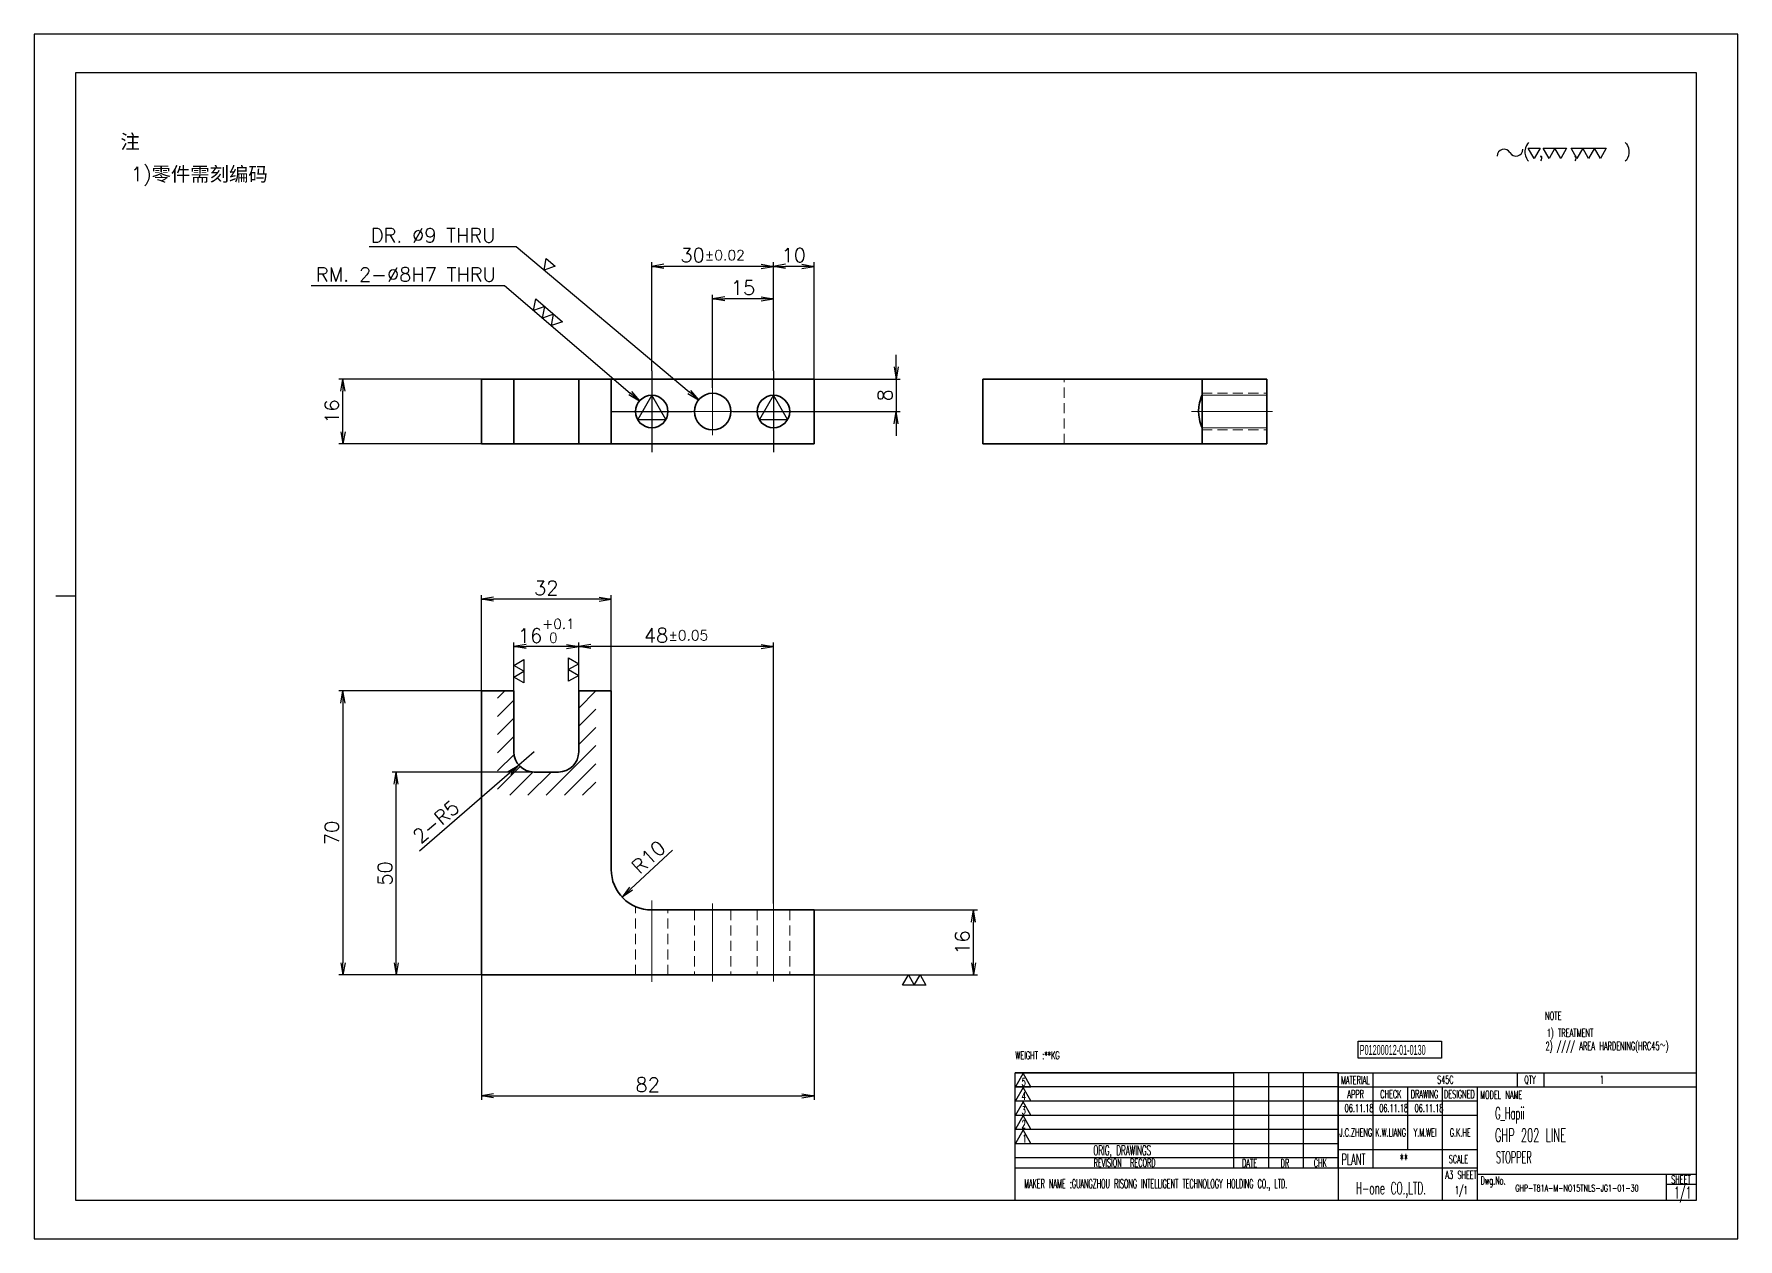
# Model space of a CAD drawing. Header units: millimetres. Extents: x -10155 to 20189, y -25550 to -22580.
# Drawn here: x 19027.1 to 19447.1, y -25547.5 to -25250.5 of the extents above; entities that cross this region are included whole.
import ezdxf
from ezdxf.enums import TextEntityAlignment as Align

# ---------------------------------------------------------------- set-up
doc = ezdxf.new("R2010")
doc.units = ezdxf.units.MM
doc.linetypes.add('CENTER-HOKUTO', pattern=[23, 20, -1, 1, -1])
doc.linetypes.add('HIDDEN-HOKUTO', pattern=[3.8, 2.5, -1.3])
doc.layers.add('AM_7', color=2, linetype='CENTER-HOKUTO', lineweight=30)
doc.layers.add('AM_HID', color=1, linetype='HIDDEN-HOKUTO', lineweight=25)
doc.layers.add('title_frame', color=7, linetype='Continuous')
doc.layers.add('word_dim', color=253, linetype='Continuous')
doc.styles.add('MX_NOTE_STANDARD', font='txt.shx', dxfattribs={"bigfont": 'bigfont.shx'})
doc.styles.get("Standard").update_dxf_attribs({"font": 'romans.shx', "bigfont": 'bigfont.shx'})
doc.dimstyles.new('RS1-1', dxfattribs={"dimtxt": 3.5, "dimasz": 3, "dimexe": 1, "dimexo": 0, "dimgap": 1, "dimtad": 3, "dimdsep": 46, "dimtxsty": 'Standard', "dimblk1": 'OPEN', "dimblk2": 'OPEN', "dimsah": 1, "dimcen": 0, "dimclrd": 256, "dimclre": 256, "dimclrt": 3, "dimazin": 2, "dimtfac": 1, "dimtmove": 0, "dimatfit": 3, "dimldrblk": 'OPEN', "dimfxl": 0, "dimtolj": 1, "dimtzin": 0, "dimarcsym": 0})

# ---------------------------------------------------------------- blocks, each defined once
blk = doc.blocks.new('A$C404331B6')
at = {"layer": 'title_frame'}
for p, q in [((0, -31.5), (0, 0)), ((0, 0), (53.9, 0)), ((79.62, 0), (0, 0)), ((53.9, -23.5), (53.9, 0)), ((62.48, -23.5), (62.48, 0)), ((62.48, -23.5), (62.48, 0)), ((71.05, -23.5), (71.05, 0)), ((71.05, -23.5), (71.05, 0)), ((79.62, 0), (79.62, -31.5)), ((79.62, 0), (167.83, 0)), ((88.2, -23.5), (88.2, 0)), ((123.73, 0), (123.73, -3.5)), ((130.3, 0), (130.3, -3.5)), ((53.9, -3.5), (0, -3.5)), ((79.62, -3.5), (0, -3.5)), ((1.98, -0.12), (0.1, -3.45)), ((0.1, -3.45), (3.86, -3.45)), ((1.98, -3.6), (0.1, -6.92)), ((3.86, -3.45), (1.98, -0.12)), ((3.86, -6.92), (1.98, -3.6)), ((79.62, -3.5), (167.83, -3.5)), ((96.78, -18.9), (96.78, -3.5)), ((105.35, -31.5), (105.35, -3.5)), ((113.92, -31.5), (113.92, -3.5)), ((53.9, -7), (0, -7)), ((79.62, -7), (0, -7)), ((0.1, -6.92), (3.86, -6.92)), ((1.98, -7.13), (0.1, -10.45)), ((3.86, -10.45), (1.98, -7.13)), ((113.92, -7), (79.62, -7)), ((53.9, -10.5), (0, -10.5)), ((79.62, -10.5), (0, -10.5)), ((0.1, -10.45), (3.86, -10.45)), ((1.98, -10.54), (0.1, -13.87)), ((3.86, -13.87), (1.98, -10.54)), ((113.92, -10.5), (79.62, -10.5)), ((53.9, -14), (0, -14)), ((79.62, -14), (0, -14)), ((0.1, -13.87), (3.86, -13.87)), ((1.98, -14.07), (0.1, -17.4)), ((3.86, -17.4), (1.98, -14.07)), ((53.9, -17.5), (0, -17.5)), ((79.62, -17.5), (0, -17.5)), ((53.9, -21), (0, -21)), ((79.62, -21), (0, -21)), ((0.1, -17.4), (3.86, -17.4)), ((79.62, -18.9), (113.92, -18.9)), ((79.62, -23.5), (0, -23.5)), ((113.92, -23.5), (79.62, -23.5)), ((113.92, -25), (167.83, -25)), ((160.48, -25), (160.48, -31.5)), ((160.48, -27.5), (167.83, -27.5)), ((167.83, -31.5), (0, -31.5))]:
    blk.add_line(p, q, dxfattribs=at)
at = {"layer": 'title_frame', "color": 3, "style": 'MX_NOTE_STANDARD', "width": 0.5341}
for s, height, p in [('5', 1.92, (1.59, -3.22)), ('MATERIAL', 1.973, (80.3, -2.79)), ('QTY', 1.973, (125.5, -2.7)), ('4', 1.92, (1.59, -6.7)), ('3', 1.92, (1.59, -10.23)), ('APPR', 1.973, (81.89, -6.26)), ('CHECK', 1.973, (89.99, -6.26)), ('DRAWING', 1.973, (97.51, -6.26)), ('DESIGNED', 1.973, (105.7, -6.26)), ('MODEL NAME', 1.973, (114.63, -6.41)), ('2', 1.92, (1.59, -13.64)), ('1', 1.92, (1.78, -17.17)), ('ORIG, DRAWINGS', 2.4112, (19.27, -20.34)), ('PLANT', 2.74, (80.46, -22.73)), ('SCALE', 1.973, (106.88, -22.28)), ('REVISION  RECORD', 1.9728, (19.32, -23.18)), ('DATE', 1.973, (55.94, -23.26)), ('DR', 1.973, (65.43, -23.27)), ('CHK', 1.973, (73.61, -23.23)), ('MAKER NAME :GUANGZHOU RISONG INTELLIGENT TECHNOLOGY HOLDING CO., LTD.', 2.16, (2.22, -28.43)), ('Dwg.No.', 1.973, (114.71, -27.52)), ('SHEET', 1.973, (161.71, -27.29))]:
    blk.add_text(s, height=height, dxfattribs=at).set_placement(p)
blk = doc.blocks.new('shiage0')
at = {"layer": 'word_dim', "color": 3, "linetype": 'Continuous'}
for centre, start, end in [((1.69, 0), 30, 180), ((4.61, 1.69), 210, 0)]:
    blk.add_arc(centre, 1.69, start, end, dxfattribs=at)
blk = doc.blocks.new('10')
at = {"layer": 'title_frame', "color": 3, "linetype": 'Continuous'}
for points in [[(9.63, 2.65), (8.18, 5.15), (11.07, 5.15)], [(13.31, 2.65), (11.86, 5.15), (17.64, 5.15), (16.2, 2.65), (14.75, 5.15)], [(20.17, 2.65), (18.73, 5.15), (27.4, 5.15), (25.95, 2.65), (24.51, 5.15), (23.06, 2.65), (21.62, 5.15)]]:
    blk.add_lwpolyline(points, close=True, dxfattribs=at)
blk.add_blockref('shiage0', (0.52, 3.24), dxfattribs=at)
blk.add_text('( ,   ,     )', height=3, dxfattribs=at).set_placement((6.84, 2.97))
blk = doc.blocks.new('_Open')
at = {"color": 0, "lineweight": -2}
for p, q in [((-1, 0.17), (0, 0)), ((-1, -0.17), (0, 0)), ((0, 0), (-1, 0))]:
    blk.add_line(p, q, dxfattribs=at)
blk = doc.blocks.new('*D799')
at = {"layer": 'DEFPOINTS', "color": 0, "linetype": 'Continuous', "ltscale": 2}
for p in [(19141.32, -25412.45), (19103.2, -25482.45), (19141.32, -25482.45)]:
    blk.add_point(p, dxfattribs=at)
at = {"layer": 'word_dim', "linetype": 'Continuous', "lineweight": -2, "ltscale": 2}
for p, q in [((19141.32, -25412.45), (19102.2, -25412.45)), ((19103.2, -25415.45), (19103.2, -25479.45)), ((19141.32, -25482.45), (19102.2, -25482.45))]:
    blk.add_line(p, q, dxfattribs=at)
at = {"layer": 'word_dim', "linetype": 'Continuous', "lineweight": -2, "ltscale": 2, "xscale": 3, "yscale": 3, "zscale": 3}
for p, rotation in [((19103.2, -25412.45), 90), ((19103.2, -25482.45), 270)]:
    blk.add_blockref('_Open', p, dxfattribs=dict(at, rotation=rotation))
at = {"layer": 'word_dim', "color": 3, "linetype": 'Continuous', "ltscale": 2, "insert": (19100.45, -25447.45), "char_height": 3.5, "attachment_point": 5, "rotation": 90}
blk.add_mtext('\\A1;70', dxfattribs=at)
blk = doc.blocks.new('*D800')
at = {"layer": 'DEFPOINTS', "color": 0, "linetype": 'Continuous', "ltscale": 2}
for p in [(19137.32, -25474.43), (19219.32, -25474.45), (19219.32, -25512.27)]:
    blk.add_point(p, dxfattribs=at)
at = {"layer": 'word_dim', "linetype": 'Continuous', "lineweight": -2, "ltscale": 2}
for p, q in [((19137.32, -25474.43), (19137.32, -25513.27)), ((19219.32, -25474.45), (19219.32, -25513.27)), ((19140.32, -25512.27), (19216.32, -25512.27))]:
    blk.add_line(p, q, dxfattribs=at)
at = {"layer": 'word_dim', "linetype": 'Continuous', "lineweight": -2, "ltscale": 2, "xscale": 3, "yscale": 3, "zscale": 3, "rotation": 180}
blk.add_blockref('_Open', (19137.32, -25512.27), dxfattribs=at)
at = {"layer": 'word_dim', "linetype": 'Continuous', "lineweight": -2, "ltscale": 2, "xscale": 3, "yscale": 3, "zscale": 3}
blk.add_blockref('_Open', (19219.32, -25512.27), dxfattribs=at)
at = {"layer": 'word_dim', "color": 3, "linetype": 'Continuous', "ltscale": 2, "insert": (19178.32, -25509.52), "char_height": 3.5, "attachment_point": 5}
blk.add_mtext('\\A1;82', dxfattribs=at)
blk = doc.blocks.new('*D801')
at = {"layer": 'DEFPOINTS', "color": 0, "linetype": 'Continuous', "ltscale": 2}
for p in [(19219.32, -25466.45), (19258.63, -25466.45), (19219.32, -25482.45)]:
    blk.add_point(p, dxfattribs=at)
at = {"layer": 'word_dim', "linetype": 'Continuous', "lineweight": -2, "ltscale": 2}
for p, q in [((19219.32, -25466.45), (19259.63, -25466.45)), ((19258.63, -25479.45), (19258.63, -25469.45)), ((19219.32, -25482.45), (19259.63, -25482.45))]:
    blk.add_line(p, q, dxfattribs=at)
at = {"layer": 'word_dim', "linetype": 'Continuous', "lineweight": -2, "ltscale": 2, "xscale": 3, "yscale": 3, "zscale": 3}
for p, rotation in [((19258.63, -25466.45), 90), ((19258.63, -25482.45), 270)]:
    blk.add_blockref('_Open', p, dxfattribs=dict(at, rotation=rotation))
at = {"layer": 'word_dim', "color": 3, "linetype": 'Continuous', "ltscale": 2, "insert": (19255.88, -25474.45), "char_height": 3.5, "attachment_point": 5, "rotation": 90}
blk.add_mtext('\\A1;16', dxfattribs=at)
blk = doc.blocks.new('*D802')
at = {"layer": 'DEFPOINTS', "color": 0, "linetype": 'Continuous', "ltscale": 2}
for p in [(19179.32, -25456.45), (19172, -25463.27)]:
    blk.add_point(p, dxfattribs=at)
at = {"layer": 'word_dim', "linetype": 'Continuous', "lineweight": -2, "ltscale": 2}
blk.add_line((19184.43, -25451.68), (19174.2, -25461.23), dxfattribs=at)
at = {"layer": 'word_dim', "linetype": 'Continuous', "lineweight": -2, "ltscale": 2, "xscale": 3, "yscale": 3, "zscale": 3, "rotation": 223.0061622595762}
blk.add_blockref('_Open', (19172, -25463.27), dxfattribs=at)
at = {"layer": 'word_dim', "color": 3, "linetype": 'Continuous', "ltscale": 2, "insert": (19178.54, -25453.42), "char_height": 3.5, "attachment_point": 5, "rotation": 43.0062}
blk.add_mtext('\\A1;R10', dxfattribs=at)
blk = doc.blocks.new('*D803')
at = {"layer": 'DEFPOINTS', "color": 0, "linetype": 'Continuous', "ltscale": 2}
for p in [(19137.32, -25389.85), (19137.32, -25423.6), (19169.32, -25423.6)]:
    blk.add_point(p, dxfattribs=at)
at = {"layer": 'word_dim', "linetype": 'Continuous', "lineweight": -2, "ltscale": 2}
for p, q in [((19137.32, -25423.6), (19137.32, -25388.85)), ((19169.32, -25423.6), (19169.32, -25388.85)), ((19166.32, -25389.85), (19140.32, -25389.85))]:
    blk.add_line(p, q, dxfattribs=at)
at = {"layer": 'word_dim', "linetype": 'Continuous', "lineweight": -2, "ltscale": 2, "xscale": 3, "yscale": 3, "zscale": 3, "rotation": 180}
blk.add_blockref('_Open', (19137.32, -25389.85), dxfattribs=at)
at = {"layer": 'word_dim', "linetype": 'Continuous', "lineweight": -2, "ltscale": 2, "xscale": 3, "yscale": 3, "zscale": 3}
blk.add_blockref('_Open', (19169.32, -25389.85), dxfattribs=at)
at = {"layer": 'word_dim', "color": 3, "linetype": 'Continuous', "ltscale": 2, "insert": (19153.32, -25387.1), "char_height": 3.5, "attachment_point": 5}
blk.add_mtext('\\A1;32', dxfattribs=at)
blk = doc.blocks.new('*D804')
at = {"layer": 'DEFPOINTS', "color": 0, "linetype": 'Continuous', "ltscale": 2}
for p in [(19103.2, -25335.58), (19137.32, -25335.58), (19137.32, -25351.58)]:
    blk.add_point(p, dxfattribs=at)
at = {"layer": 'word_dim', "linetype": 'Continuous', "lineweight": -2, "ltscale": 2}
for p, q in [((19137.32, -25335.58), (19102.2, -25335.58)), ((19103.2, -25348.58), (19103.2, -25338.58)), ((19137.32, -25351.58), (19102.2, -25351.58))]:
    blk.add_line(p, q, dxfattribs=at)
at = {"layer": 'word_dim', "linetype": 'Continuous', "lineweight": -2, "ltscale": 2, "xscale": 3, "yscale": 3, "zscale": 3}
for p, rotation in [((19103.2, -25335.58), 90), ((19103.2, -25351.58), 270)]:
    blk.add_blockref('_Open', p, dxfattribs=dict(at, rotation=rotation))
at = {"layer": 'word_dim', "color": 3, "linetype": 'Continuous', "ltscale": 2, "insert": (19100.45, -25343.58), "char_height": 3.5, "attachment_point": 5, "rotation": 90}
blk.add_mtext('\\A1;16', dxfattribs=at)
blk = doc.blocks.new('MARK_8PIN')
at = {"color": 3, "linetype": 'Continuous'}
blk.add_lwpolyline([(0, 4), (-3.46, -2), (3.46, -2)], close=True, dxfattribs=at)
blk.add_circle((0, 0), 4, dxfattribs=at)
blk = doc.blocks.new('MARK_CENTER')
at = {"color": 2, "linetype": 'CENTER-HOKUTO'}
for p, q in [((0, 10), (0, -10)), ((-10, 0), (10, 0))]:
    blk.add_line(p, q, dxfattribs=at)
blk = doc.blocks.new('*D805')
at = {"layer": 'DEFPOINTS', "color": 0, "linetype": 'Continuous', "ltscale": 2}
for p in [(19219.32, -25335.58), (19219.32, -25343.58), (19239.56, -25343.58)]:
    blk.add_point(p, dxfattribs=at)
at = {"layer": 'word_dim', "linetype": 'Continuous', "lineweight": -2, "ltscale": 2}
for p, q in [((19239.56, -25332.58), (19239.56, -25329.58)), ((19219.32, -25335.58), (19240.56, -25335.58)), ((19239.56, -25335.58), (19239.56, -25343.58)), ((19219.32, -25343.58), (19240.56, -25343.58)), ((19239.56, -25346.58), (19239.56, -25349.58))]:
    blk.add_line(p, q, dxfattribs=at)
at = {"layer": 'word_dim', "linetype": 'Continuous', "lineweight": -2, "ltscale": 2, "xscale": 3, "yscale": 3, "zscale": 3}
for p, rotation in [((19239.56, -25335.58), 270), ((19239.56, -25343.58), 90)]:
    blk.add_blockref('_Open', p, dxfattribs=dict(at, rotation=rotation))
at = {"layer": 'word_dim', "color": 3, "linetype": 'Continuous', "ltscale": 2, "insert": (19236.81, -25339.58), "char_height": 3.5, "attachment_point": 5, "rotation": 90}
blk.add_mtext('\\A1;8', dxfattribs=at)
blk = doc.blocks.new('*D806')
at = {"layer": 'DEFPOINTS', "color": 0, "linetype": 'Continuous', "ltscale": 2}
for p in [(19209.32, -25307.79), (19209.32, -25333.58), (19219.32, -25335.58)]:
    blk.add_point(p, dxfattribs=at)
at = {"layer": 'word_dim', "linetype": 'Continuous', "lineweight": -2, "ltscale": 2}
for p, q in [((19209.32, -25333.58), (19209.32, -25306.79)), ((19216.32, -25307.79), (19212.32, -25307.79)), ((19219.32, -25335.58), (19219.32, -25306.79))]:
    blk.add_line(p, q, dxfattribs=at)
at = {"layer": 'word_dim', "linetype": 'Continuous', "lineweight": -2, "ltscale": 2, "xscale": 3, "yscale": 3, "zscale": 3, "rotation": 180}
blk.add_blockref('_Open', (19209.32, -25307.79), dxfattribs=at)
at = {"layer": 'word_dim', "linetype": 'Continuous', "lineweight": -2, "ltscale": 2, "xscale": 3, "yscale": 3, "zscale": 3}
blk.add_blockref('_Open', (19219.32, -25307.79), dxfattribs=at)
at = {"layer": 'word_dim', "color": 3, "linetype": 'Continuous', "ltscale": 2, "insert": (19214.32, -25305.04), "char_height": 3.5, "attachment_point": 5}
blk.add_mtext('\\A1;10', dxfattribs=at)
blk = doc.blocks.new('*D807')
at = {"layer": 'DEFPOINTS', "color": 0, "linetype": 'Continuous', "ltscale": 2}
for p in [(19179.32, -25307.79), (19179.32, -25333.58), (19209.32, -25333.58)]:
    blk.add_point(p, dxfattribs=at)
at = {"layer": 'word_dim', "linetype": 'Continuous', "lineweight": -2, "ltscale": 2}
for p, q in [((19179.32, -25333.58), (19179.32, -25306.79)), ((19206.32, -25307.79), (19182.32, -25307.79)), ((19209.32, -25333.58), (19209.32, -25306.79))]:
    blk.add_line(p, q, dxfattribs=at)
at = {"layer": 'word_dim', "linetype": 'Continuous', "lineweight": -2, "ltscale": 2, "xscale": 3, "yscale": 3, "zscale": 3, "rotation": 180}
blk.add_blockref('_Open', (19179.32, -25307.79), dxfattribs=at)
at = {"layer": 'word_dim', "linetype": 'Continuous', "lineweight": -2, "ltscale": 2, "xscale": 3, "yscale": 3, "zscale": 3}
blk.add_blockref('_Open', (19209.32, -25307.79), dxfattribs=at)
at = {"layer": 'word_dim', "color": 3, "linetype": 'Continuous', "ltscale": 2, "insert": (19194.32, -25305.04), "char_height": 3.5, "attachment_point": 5}
blk.add_mtext('\\A1;30{\\H0.715x;%%p0.02}', dxfattribs=at)
blk = doc.blocks.new('*D808')
at = {"layer": 'DEFPOINTS', "color": 0, "linetype": 'Continuous', "ltscale": 2}
for p in [(19194.32, -25315.81), (19209.32, -25333.58), (19194.32, -25337.73)]:
    blk.add_point(p, dxfattribs=at)
at = {"layer": 'word_dim', "linetype": 'Continuous', "lineweight": -2, "ltscale": 2}
for p, q in [((19194.32, -25337.73), (19194.32, -25314.81)), ((19206.32, -25315.81), (19197.32, -25315.81)), ((19209.32, -25333.58), (19209.32, -25314.81))]:
    blk.add_line(p, q, dxfattribs=at)
at = {"layer": 'word_dim', "linetype": 'Continuous', "lineweight": -2, "ltscale": 2, "xscale": 3, "yscale": 3, "zscale": 3, "rotation": 180}
blk.add_blockref('_Open', (19194.32, -25315.81), dxfattribs=at)
at = {"layer": 'word_dim', "linetype": 'Continuous', "lineweight": -2, "ltscale": 2, "xscale": 3, "yscale": 3, "zscale": 3}
blk.add_blockref('_Open', (19209.32, -25315.81), dxfattribs=at)
at = {"layer": 'word_dim', "color": 3, "linetype": 'Continuous', "ltscale": 2, "insert": (19201.82, -25313.06), "char_height": 3.5, "attachment_point": 5}
blk.add_mtext('\\A1;15', dxfattribs=at)
blk = doc.blocks.new('*D809')
at = {"layer": 'DEFPOINTS', "color": 0, "linetype": 'Continuous', "ltscale": 2}
for p in [(19176.28, -25340.98), (19182.35, -25346.18)]:
    blk.add_point(p, dxfattribs=at)
at = {"layer": 'word_dim', "linetype": 'Continuous', "lineweight": -2, "ltscale": 2}
for p, q in [((19095.36, -25312.54), (19143.06, -25312.54)), ((19143.06, -25312.54), (19174, -25339.03))]:
    blk.add_line(p, q, dxfattribs=at)
at = {"layer": 'word_dim', "linetype": 'Continuous', "lineweight": -2, "ltscale": 2, "xscale": 3, "yscale": 3, "zscale": 3, "rotation": 319.4270603267078}
blk.add_blockref('_Open', (19176.28, -25340.98), dxfattribs=at)
at = {"layer": 'word_dim', "color": 3, "linetype": 'Continuous', "ltscale": 2, "insert": (19118.71, -25309.79), "char_height": 3.5, "attachment_point": 5}
blk.add_mtext('\\A1;RM. 2-∅8H7 THRU', dxfattribs=at)
blk = doc.blocks.new('shiage3')
at = {"layer": 'word_dim', "color": 3, "linetype": 'Continuous'}
for p, q in [((-1.44, 2.5), (7.22, 2.5)), ((0, 0), (-1.44, 2.5)), ((1.44, 2.5), (0, 0)), ((2.89, 0), (1.44, 2.5)), ((4.33, 2.5), (2.89, 0)), ((5.77, 0), (4.33, 2.5)), ((7.22, 2.5), (5.77, 0))]:
    blk.add_line(p, q, dxfattribs=at)
blk = doc.blocks.new('*D810')
at = {"layer": 'DEFPOINTS', "color": 0, "linetype": 'Continuous', "ltscale": 2}
for p in [(19190.87, -25340.69), (19197.76, -25346.47)]:
    blk.add_point(p, dxfattribs=at)
at = {"layer": 'word_dim', "linetype": 'Continuous', "lineweight": -2, "ltscale": 2}
for p, q in [((19109.66, -25302.91), (19145.86, -25302.91)), ((19145.86, -25302.91), (19188.57, -25338.76))]:
    blk.add_line(p, q, dxfattribs=at)
at = {"layer": 'word_dim', "linetype": 'Continuous', "lineweight": -2, "ltscale": 2, "xscale": 3, "yscale": 3, "zscale": 3, "rotation": 319.9918342778655}
blk.add_blockref('_Open', (19190.87, -25340.69), dxfattribs=at)
at = {"layer": 'word_dim', "color": 3, "linetype": 'Continuous', "ltscale": 2, "insert": (19125.42, -25300.16), "char_height": 3.5, "attachment_point": 5}
blk.add_mtext('\\A1;DR. ∅9 THRU', dxfattribs=at)
blk = doc.blocks.new('shiage1')
at = {"layer": 'word_dim', "color": 3, "linetype": 'Continuous'}
for p, q in [((0, 0), (-1.44, 2.5)), ((-1.44, 2.5), (1.44, 2.5)), ((1.44, 2.5), (0, 0))]:
    blk.add_line(p, q, dxfattribs=at)
blk = doc.blocks.new('*D811')
at = {"layer": 'DEFPOINTS', "color": 0, "linetype": 'Continuous', "ltscale": 2}
for p in [(19116.33, -25432.45), (19150.32, -25432.45), (19155.76, -25482.45)]:
    blk.add_point(p, dxfattribs=at)
at = {"layer": 'word_dim', "linetype": 'Continuous', "lineweight": -2, "ltscale": 2}
for p, q in [((19150.32, -25432.45), (19115.33, -25432.45)), ((19116.33, -25479.45), (19116.33, -25435.45)), ((19155.76, -25482.45), (19115.33, -25482.45))]:
    blk.add_line(p, q, dxfattribs=at)
at = {"layer": 'word_dim', "linetype": 'Continuous', "lineweight": -2, "ltscale": 2, "xscale": 3, "yscale": 3, "zscale": 3}
for p, rotation in [((19116.33, -25432.45), 90), ((19116.33, -25482.45), 270)]:
    blk.add_blockref('_Open', p, dxfattribs=dict(at, rotation=rotation))
at = {"layer": 'word_dim', "color": 3, "linetype": 'Continuous', "ltscale": 2, "insert": (19113.58, -25457.45), "char_height": 3.5, "attachment_point": 5, "rotation": 90}
blk.add_mtext('\\A1;50', dxfattribs=at)
blk = doc.blocks.new('*D812')
at = {"layer": 'DEFPOINTS', "color": 0, "linetype": 'Continuous', "ltscale": 2}
for p in [(19146.53, -25430.72), (19150.32, -25427.45)]:
    blk.add_point(p, dxfattribs=at)
at = {"layer": 'word_dim', "linetype": 'Continuous', "lineweight": -2, "ltscale": 2}
for p, q in [((19150.32, -25427.45), (19146.53, -25430.72)), ((19122.06, -25451.85), (19144.26, -25432.68))]:
    blk.add_line(p, q, dxfattribs=at)
at = {"layer": 'word_dim', "linetype": 'Continuous', "lineweight": -2, "ltscale": 2, "xscale": 3, "yscale": 3, "zscale": 3, "rotation": 40.80850652640486}
blk.add_blockref('_Open', (19146.53, -25430.72), dxfattribs=at)
at = {"layer": 'word_dim', "color": 3, "linetype": 'Continuous', "ltscale": 2, "insert": (19126.13, -25444.7), "char_height": 3.5, "attachment_point": 5, "rotation": 40.8085}
blk.add_mtext('\\A1;2-R5', dxfattribs=at)
blk = doc.blocks.new('*D813')
at = {"layer": 'DEFPOINTS', "color": 0, "linetype": 'Continuous', "ltscale": 2}
for p in [(19161.32, -25401.49), (19161.32, -25412.45), (19209.32, -25464.85)]:
    blk.add_point(p, dxfattribs=at)
at = {"layer": 'word_dim', "linetype": 'Continuous', "lineweight": -2, "ltscale": 2}
for p, q in [((19161.32, -25412.45), (19161.32, -25400.49)), ((19206.32, -25401.49), (19164.32, -25401.49)), ((19209.32, -25464.85), (19209.32, -25400.49))]:
    blk.add_line(p, q, dxfattribs=at)
at = {"layer": 'word_dim', "linetype": 'Continuous', "lineweight": -2, "ltscale": 2, "xscale": 3, "yscale": 3, "zscale": 3, "rotation": 180}
blk.add_blockref('_Open', (19161.32, -25401.49), dxfattribs=at)
at = {"layer": 'word_dim', "linetype": 'Continuous', "lineweight": -2, "ltscale": 2, "xscale": 3, "yscale": 3, "zscale": 3}
blk.add_blockref('_Open', (19209.32, -25401.49), dxfattribs=at)
at = {"layer": 'word_dim', "color": 3, "linetype": 'Continuous', "ltscale": 2, "insert": (19185.32, -25398.74), "char_height": 3.5, "attachment_point": 5}
blk.add_mtext('\\A1;48{\\H0.715x;%%p0.05}', dxfattribs=at)
blk = doc.blocks.new('*D814')
at = {"layer": 'DEFPOINTS', "color": 0, "linetype": 'Continuous', "ltscale": 2}
for p in [(19145.32, -25401.49), (19145.32, -25412.45), (19161.32, -25412.45)]:
    blk.add_point(p, dxfattribs=at)
at = {"layer": 'word_dim', "linetype": 'Continuous', "lineweight": -2, "ltscale": 2}
for p, q in [((19145.32, -25412.45), (19145.32, -25400.49)), ((19158.32, -25401.49), (19148.32, -25401.49)), ((19161.32, -25412.45), (19161.32, -25400.49))]:
    blk.add_line(p, q, dxfattribs=at)
at = {"layer": 'word_dim', "linetype": 'Continuous', "lineweight": -2, "ltscale": 2, "xscale": 3, "yscale": 3, "zscale": 3, "rotation": 180}
blk.add_blockref('_Open', (19145.32, -25401.49), dxfattribs=at)
at = {"layer": 'word_dim', "linetype": 'Continuous', "lineweight": -2, "ltscale": 2, "xscale": 3, "yscale": 3, "zscale": 3}
blk.add_blockref('_Open', (19161.32, -25401.49), dxfattribs=at)
at = {"layer": 'word_dim', "color": 3, "linetype": 'Continuous', "ltscale": 2, "insert": (19153.32, -25397.63), "char_height": 3.5, "attachment_point": 5}
blk.add_mtext('16{\\H2.450000;\\S+0.1^  0;}', dxfattribs=at)

msp = doc.modelspace()

# ---------------------------------------------------------------- hatches: boundary and pattern name
at = {"layer": 'word_dim', "linetype": 'Continuous', "ltscale": 2}
h = msp.add_hatch(dxfattribs=at)
h.set_pattern_fill('ANSI31', color=256, style=0)
h.paths.add_polyline_path([(19165.525, -25412.451), (19161.315, -25412.451), (19161.315, -25427.451, -0.4142136), (19156.315, -25432.451), (19150.315, -25432.451, -0.4142136), (19145.315, -25427.451), (19145.315, -25412.451), (19141.315, -25412.451), (19141.315, -25438.162), (19165.525, -25438.162)])

# ---------------------------------------------------------------- linework, layer by layer
at = {"color": 7, "lineweight": 35, "ltscale": 0.4}
for p, q in [((19137.315, -25351.581), (19137.315, -25335.581)), ((19145.315, -25351.581), (19145.315, -25335.581)), ((19161.315, -25351.581), (19161.315, -25335.581)), ((19169.315, -25351.581), (19169.315, -25335.581)), ((19219.315, -25351.581), (19219.315, -25335.581)), ((19260.955, -25351.581), (19260.955, -25335.581)), ((19314.955, -25351.581), (19314.955, -25335.581)), ((19314.955, -25335.581), (19330.955, -25335.581)), ((19330.955, -25351.581), (19330.955, -25335.581)), ((19314.955, -25351.581), (19330.955, -25351.581)), ((19219.315, -25466.451), (19219.315, -25482.451))]:
    msp.add_line(p, q, dxfattribs=at)
at = {"color": 7, "lineweight": 35, "ltscale": 0.2}
for p, q in [((19137.315, -25335.581), (19145.315, -25335.581)), ((19161.315, -25335.581), (19169.315, -25335.581)), ((19137.315, -25351.581), (19145.315, -25351.581)), ((19161.315, -25351.581), (19169.315, -25351.581)), ((19137.315, -25412.451), (19145.315, -25412.451)), ((19161.315, -25412.451), (19169.315, -25412.451))]:
    msp.add_line(p, q, dxfattribs=at)
at = {"color": 7, "lineweight": 35, "ltscale": 0.125}
for p, q in [((19150.315, -25335.581), (19145.315, -25335.581)), ((19161.315, -25335.581), (19156.315, -25335.581)), ((19150.315, -25351.581), (19145.315, -25351.581)), ((19161.315, -25351.581), (19156.315, -25351.581))]:
    msp.add_line(p, q, dxfattribs=at)
at = {"color": 7, "lineweight": 35, "ltscale": 0.15}
for p, q in [((19150.315, -25335.581), (19156.315, -25335.581)), ((19150.315, -25351.581), (19156.315, -25351.581)), ((19150.315, -25432.451), (19156.315, -25432.451))]:
    msp.add_line(p, q, dxfattribs=at)
at = {"color": 7, "lineweight": 35, "ltscale": 0.25}
for p, q in [((19179.315, -25335.581), (19169.315, -25335.581)), ((19314.955, -25335.581), (19304.955, -25335.581)), ((19179.315, -25351.581), (19169.315, -25351.581)), ((19314.955, -25351.581), (19304.955, -25351.581))]:
    msp.add_line(p, q, dxfattribs=at)
at = {"color": 7, "lineweight": 35}
for p, q in [((19179.315, -25335.581), (19219.315, -25335.581)), ((19260.955, -25335.581), (19304.955, -25335.581)), ((19179.315, -25351.581), (19219.315, -25351.581)), ((19260.955, -25351.581), (19304.955, -25351.581)), ((19137.315, -25482.451), (19137.315, -25412.451)), ((19169.315, -25412.451), (19169.315, -25456.451)), ((19179.315, -25466.451), (19219.315, -25466.451)), ((19219.315, -25482.451), (19137.315, -25482.451))]:
    msp.add_line(p, q, dxfattribs=at)
at = {"color": 7, "lineweight": 35, "ltscale": 0.375}
for p, q in [((19145.315, -25412.451), (19145.315, -25427.451)), ((19161.315, -25427.451), (19161.315, -25412.451))]:
    msp.add_line(p, q, dxfattribs=at)
at = {"color": 7, "lineweight": 35}
msp.add_lwpolyline([(19314.77, -25340.071), (19314.494, -25340.935), (19314.361, -25341.466), (19314.191, -25342.437), (19314.121, -25343.471), (19314.168, -25344.514), (19314.315, -25345.481), (19314.452, -25346.071), (19314.75, -25347.037), (19314.955, -25347.581)], dxfattribs=at)
for centre, radius in [((19179.315, -25343.581), 4), ((19194.315, -25343.581), 4.5), ((19209.315, -25343.581), 4)]:
    msp.add_circle(centre, radius, dxfattribs=at)
for centre, radius, start, end in [((19328.1, -25344.844), 14.159, 158.18021, 160.29942), ((19150.315, -25427.451), 5, 180.00001, 270), ((19156.315, -25427.451), 5, 270, 0), ((19179.315, -25456.451), 10, 180.00001, 270)]:
    msp.add_arc(centre, radius, start, end, dxfattribs=at)
at = {"layer": 'AM_7', "color": 2, "lineweight": 13}
for p, q in [((19179.315, -25338.381), (19179.315, -25348.781)), ((19194.315, -25337.731), (19194.315, -25349.431)), ((19209.315, -25338.381), (19209.315, -25348.781)), ((19184.516, -25343.581), (19174.115, -25343.581)), ((19200.165, -25343.581), (19188.466, -25343.581)), ((19214.516, -25343.581), (19204.115, -25343.581)), ((19312.348, -25343.581), (19332.646, -25343.581)), ((19179.315, -25484.135), (19179.315, -25463.933)), ((19194.315, -25464.851), (19194.315, -25484.052)), ((19209.315, -25464.851), (19209.315, -25484.052))]:
    msp.add_line(p, q, dxfattribs=at)
at = {"layer": 'AM_HID', "color": 1, "lineweight": 13}
for p, q in [((19280.955, -25351.581), (19280.955, -25335.581)), ((19314.955, -25339.081), (19330.955, -25339.081)), ((19314.955, -25339.581), (19330.955, -25339.581)), ((19330.955, -25339.581), (19314.955, -25339.581)), ((19314.955, -25347.581), (19330.955, -25347.581)), ((19330.955, -25347.581), (19314.955, -25347.581)), ((19314.955, -25348.081), (19330.955, -25348.081)), ((19175.315, -25482.451), (19175.315, -25465.616)), ((19183.315, -25482.451), (19183.315, -25466.451)), ((19189.815, -25466.451), (19189.815, -25482.451)), ((19198.815, -25466.451), (19198.815, -25482.451)), ((19205.315, -25466.451), (19205.315, -25482.451)), ((19213.315, -25466.451), (19213.315, -25482.451))]:
    msp.add_line(p, q, dxfattribs=at)
at = {"layer": 'title_frame'}
for p, q in [((19032.384, -25389.035), (19037.384, -25389.035)), ((19353.431, -25498.762), (19373.959, -25498.762)), ((19353.431, -25502.962), (19353.431, -25498.762)), ((19373.959, -25498.762), (19373.959, -25502.962)), ((19348.534, -25506.573), (19348.534, -25510.073)), ((19348.534, -25530.073), (19348.534, -25506.573)), ((19348.534, -25506.573), (19348.534, -25538.073)), ((19373.959, -25502.962), (19353.431, -25502.962)), ((19436.734, -25538.073), (19382.834, -25538.073)), ((19436.734, -25538.073), (19382.834, -25538.073))]:
    msp.add_line(p, q, dxfattribs=at)
at = {"layer": 'title_frame', "color": 4}
msp.add_lwpolyline([(19447.059, -25250.535), (19027.059, -25250.535), (19027.059, -25547.535), (19447.059, -25547.535)], close=True, dxfattribs=at)
at = {"layer": 'title_frame'}
msp.add_lwpolyline([(19037.384, -25259.998), (19436.734, -25259.998), (19436.734, -25538.073), (19037.384, -25538.073)], close=True, dxfattribs=at)
at = {"layer": 'word_dim', "color": 3, "linetype": 'Continuous', "ltscale": 2}
for points in [[(19145.315, -25406.151), (19147.818, -25404.706), (19147.818, -25410.486), (19145.315, -25409.041), (19147.818, -25407.596)], [(19161.315, -25408.636), (19158.813, -25410.081), (19158.813, -25404.301), (19161.315, -25405.746), (19158.813, -25407.191)], [(19245.471, -25482.451), (19246.916, -25484.954), (19241.136, -25484.954), (19242.581, -25482.451), (19244.026, -25484.954)]]:
    msp.add_lwpolyline(points, close=True, dxfattribs=at)

# ---------------------------------------------------------------- block references
at = {"layer": 'word_dim', "linetype": 'Continuous', "ltscale": 2}
msp.add_blockref('10', (19387.202, -25283.842), dxfattribs=at)
at = {"layer": 'word_dim', "color": 3, "linetype": 'Continuous', "ltscale": 2}
for name, p, rotation in [('shiage1', (19152.759, -25308.701), 319.991834277913), ('shiage3', (19150.208, -25318.657), 319.4270603266945)]:
    msp.add_blockref(name, p, dxfattribs=dict(at, rotation=rotation))
at = {"layer": 'word_dim', "color": 3, "linetype": 'CENTER-HOKUTO', "ltscale": 2}
for p in [(19179.315, -25343.581), (19209.315, -25343.581)]:
    msp.add_blockref('MARK_CENTER', p, dxfattribs=at)
at = {"layer": 'word_dim', "color": 3, "linetype": 'Continuous', "ltscale": 2}
for p in [(19179.315, -25343.581), (19209.315, -25343.581)]:
    msp.add_blockref('MARK_8PIN', p, dxfattribs=at)
at = {"layer": 'word_dim', "ltscale": 2}
msp.add_blockref('A$C404331B6', (19268.909, -25506.573), dxfattribs=at)

# ---------------------------------------------------------------- texts
at = {"ltscale": 2, "char_height": 3.5, "attachment_point": 1}
for s, insert, width in [('{\\fSimSun|b0|i0|c134|p2;\\C3;注}', (19048.351, -25275.292), 10.36469), ('{\\Fromans,bigfont|c134;\\C3;1)\\fSimSun|b0|i0|c134|p2;零件需刻编码}', (19050.916, -25283.3), 96.90613)]:
    msp.add_mtext(s, dxfattribs=dict(at, insert=insert, width=width))
at = {"linetype": 'Continuous', "insert": (19387.212, -25517.053), "char_height": 3, "width": 50.9, "attachment_point": 4}
msp.add_mtext('{\\W0.5;\\C3;G_Hapii }', dxfattribs=at)
at = {"color": 3, "linetype": 'Continuous', "insert": (19392.167, -25534.21), "char_height": 1.6, "width": 37.13137, "attachment_point": 1}
msp.add_mtext('{\\W0.65;GHP-T81A-M-NO15TNLS-JG1-01-30}', dxfattribs=at)
at = {"layer": 'title_frame', "color": 3, "style": 'MX_NOTE_STANDARD'}
for s, height, width, p in [('NOTE', 1.96, 0.545, (19399.543, -25493.514)), ('1) TREATMENT', 1.96, 0.545, (19399.932, -25497.737)), ('WEIGHT :**KG ', 1.96, 0.545, (19268.934, -25503.257)), ('2) //// AREA HARDENING(HRC45\\M+18160)', 2, 0.5341, (19399.641, -25500.984)), ('S45C', 1.9728, 0.5341, (19372.908, -25509.274)), ('1', 1.973, 0.5341, (19413.035, -25509.274)), ('06.11.18', 1.9, 0.5341, (19350.121, -25516.249)), ('06.11.18', 1.9, 0.5341, (19358.633, -25516.249)), ('06.11.18', 1.9, 0.5341, (19367.351, -25516.249)), ('GHP 202 LINE', 3.3, 0.5341, (19387.173, -25523.622)), ('**', 2.74, 0.5341, (19363.727, -25529.303)), ('STOPPER', 2.94, 0.5, (19387.421, -25528.886)), ('A3 SHEET', 1.9728, 0.5341, (19374.964, -25532.749)), ('H-one CO.,LTD.', 3, 0.5341, (19352.89, -25536.523)), ('1/1', 1.9728, 0.5341, (19377.316, -25536.504)), ('1/1', 3, 0.5341, (19431.341, -25537.597))]:
    msp.add_text(s, height=height, dxfattribs=dict(at, width=width)).set_placement(p)
at = {"layer": 'title_frame', "color": 3, "style": 'MX_NOTE_STANDARD', "width": 0.5341}
for s, p in [('J.C.ZHENG', (19352.866, -25522.866)), ('K.W.LIANG', (19361.461, -25522.888)), ('Y.M.WEI', (19369.941, -25522.884)), ('G.K.HE', (19378.611, -25522.888))]:
    msp.add_text(s, height=1.9728, dxfattribs=at).set_placement(p, align=Align.BOTTOM_CENTER)
at = {"layer": 'title_frame', "color": 3, "insert": (19353.845, -25499.718), "char_height": 2.45, "width": 4.1107, "attachment_point": 1, "style": 'MX_NOTE_STANDARD'}
msp.add_mtext('{\\f3 of 9 Barcode|b0|i0|c0|p82;\\W0.5;P01200012-01-0130}', dxfattribs=at)

# ---------------------------------------------------------------- dimensions: what is measured, and where the dimension line sits
at = {"layer": 'word_dim', "linetype": 'Continuous', "ltscale": 2}
for p1, p2, text, picture, middle in [((19197.762, -25346.474), (19190.869, -25340.688), 'DR. <> THRU', '*D810', (19125.425, -25302.909)), ((19182.354, -25346.183), (19176.277, -25340.979), 'RM. 2-<>H7 THRU', '*D809', (19118.714, -25312.539))]:
    dim = msp.add_diameter_dim_2p(p1=p1, p2=p2, text=text, dimstyle='RS1-1', override={"dimtoh": 1, "dimtofl": 0}, dxfattribs=at)
    dim.commit()
    dim.dimension.update_dxf_attribs({"geometry": picture, "text_midpoint": middle, "dimtype": 163})
for base, p1, p2, text, picture, middle in [((19179.315, -25307.792), (19209.315, -25333.581), (19179.315, -25333.581), '<>{\\H0.715x;%%p0.02}', '*D807', (19194.315, -25305.042)), ((19161.315, -25401.489), (19209.315, -25464.851), (19161.315, -25412.451), '<>{\\H0.715x;%%p0.05}', '*D813', (19185.315, -25398.739))]:
    dim = msp.add_linear_dim(base=base, p1=p1, p2=p2, text=text, dimstyle='RS1-1', dxfattribs=at)
    dim.commit()
    dim.dimension.update_dxf_attribs({"geometry": picture, "text_midpoint": middle})
for base, p1, p2, picture, middle in [((19209.315, -25307.792), (19219.315, -25335.581), (19209.315, -25333.581), '*D806', (19214.315, -25305.042)), ((19194.315, -25315.807), (19209.315, -25333.581), (19194.315, -25337.731), '*D808', (19201.815, -25313.057)), ((19137.315, -25389.847), (19169.315, -25423.596), (19137.315, -25423.596), '*D803', (19153.315, -25387.097)), ((19219.315, -25512.27), (19137.315, -25474.429), (19219.315, -25474.451), '*D800', (19178.315, -25509.52))]:
    dim = msp.add_linear_dim(base=base, p1=p1, p2=p2, dimstyle='RS1-1', dxfattribs=at)
    dim.commit()
    dim.dimension.update_dxf_attribs({"geometry": picture, "text_midpoint": middle})
for base, p1, p2, picture, middle in [((19239.563, -25343.581), (19219.315, -25335.581), (19219.315, -25343.581), '*D805', (19236.813, -25339.581)), ((19103.198, -25335.581), (19137.315, -25351.581), (19137.315, -25335.581), '*D804', (19100.448, -25343.581)), ((19103.198, -25482.451), (19141.315, -25412.451), (19141.315, -25482.451), '*D799', (19100.448, -25447.451)), ((19116.327, -25432.451), (19155.757, -25482.451), (19150.315, -25432.451), '*D811', (19113.577, -25457.451)), ((19258.627, -25466.451), (19219.315, -25482.451), (19219.315, -25466.451), '*D801', (19255.877, -25474.451))]:
    dim = msp.add_linear_dim(base=base, p1=p1, p2=p2, angle=90, dimstyle='RS1-1', dxfattribs=at)
    dim.commit()
    dim.dimension.update_dxf_attribs({"geometry": picture, "text_midpoint": middle})
dim = msp.add_linear_dim(base=(19145.315, -25401.489), p1=(19161.315, -25412.451), p2=(19145.315, -25412.451), dimstyle='RS1-1', override={"dimgap": 1, "dimtol": 1, "dimlim": 0, "dimtp": 0.1, "dimtm": 0, "dimtfac": 0.7, "dimtolj": 0, "dimtzin": 8}, dxfattribs=at)
dim.commit()
dim.dimension.update_dxf_attribs({"geometry": '*D814', "text_midpoint": (19153.315, -25397.631)})
dim = msp.add_radius_dim(center=(19150.315, -25427.451), mpoint=(19146.531, -25430.719), text='2-<>', dimstyle='RS1-1', dxfattribs=at)
dim.commit()
dim.dimension.update_dxf_attribs({"geometry": '*D812', "text_midpoint": (19127.925, -25446.783), "dimtype": 164})
dim = msp.add_radius_dim(center=(19179.315, -25456.451), mpoint=(19172.003, -25463.272), dimstyle='RS1-1', dxfattribs=at)
dim.commit()
dim.dimension.update_dxf_attribs({"geometry": '*D802', "text_midpoint": (19180.412, -25455.428), "dimtype": 164})

doc.saveas('drawing.dxf')
